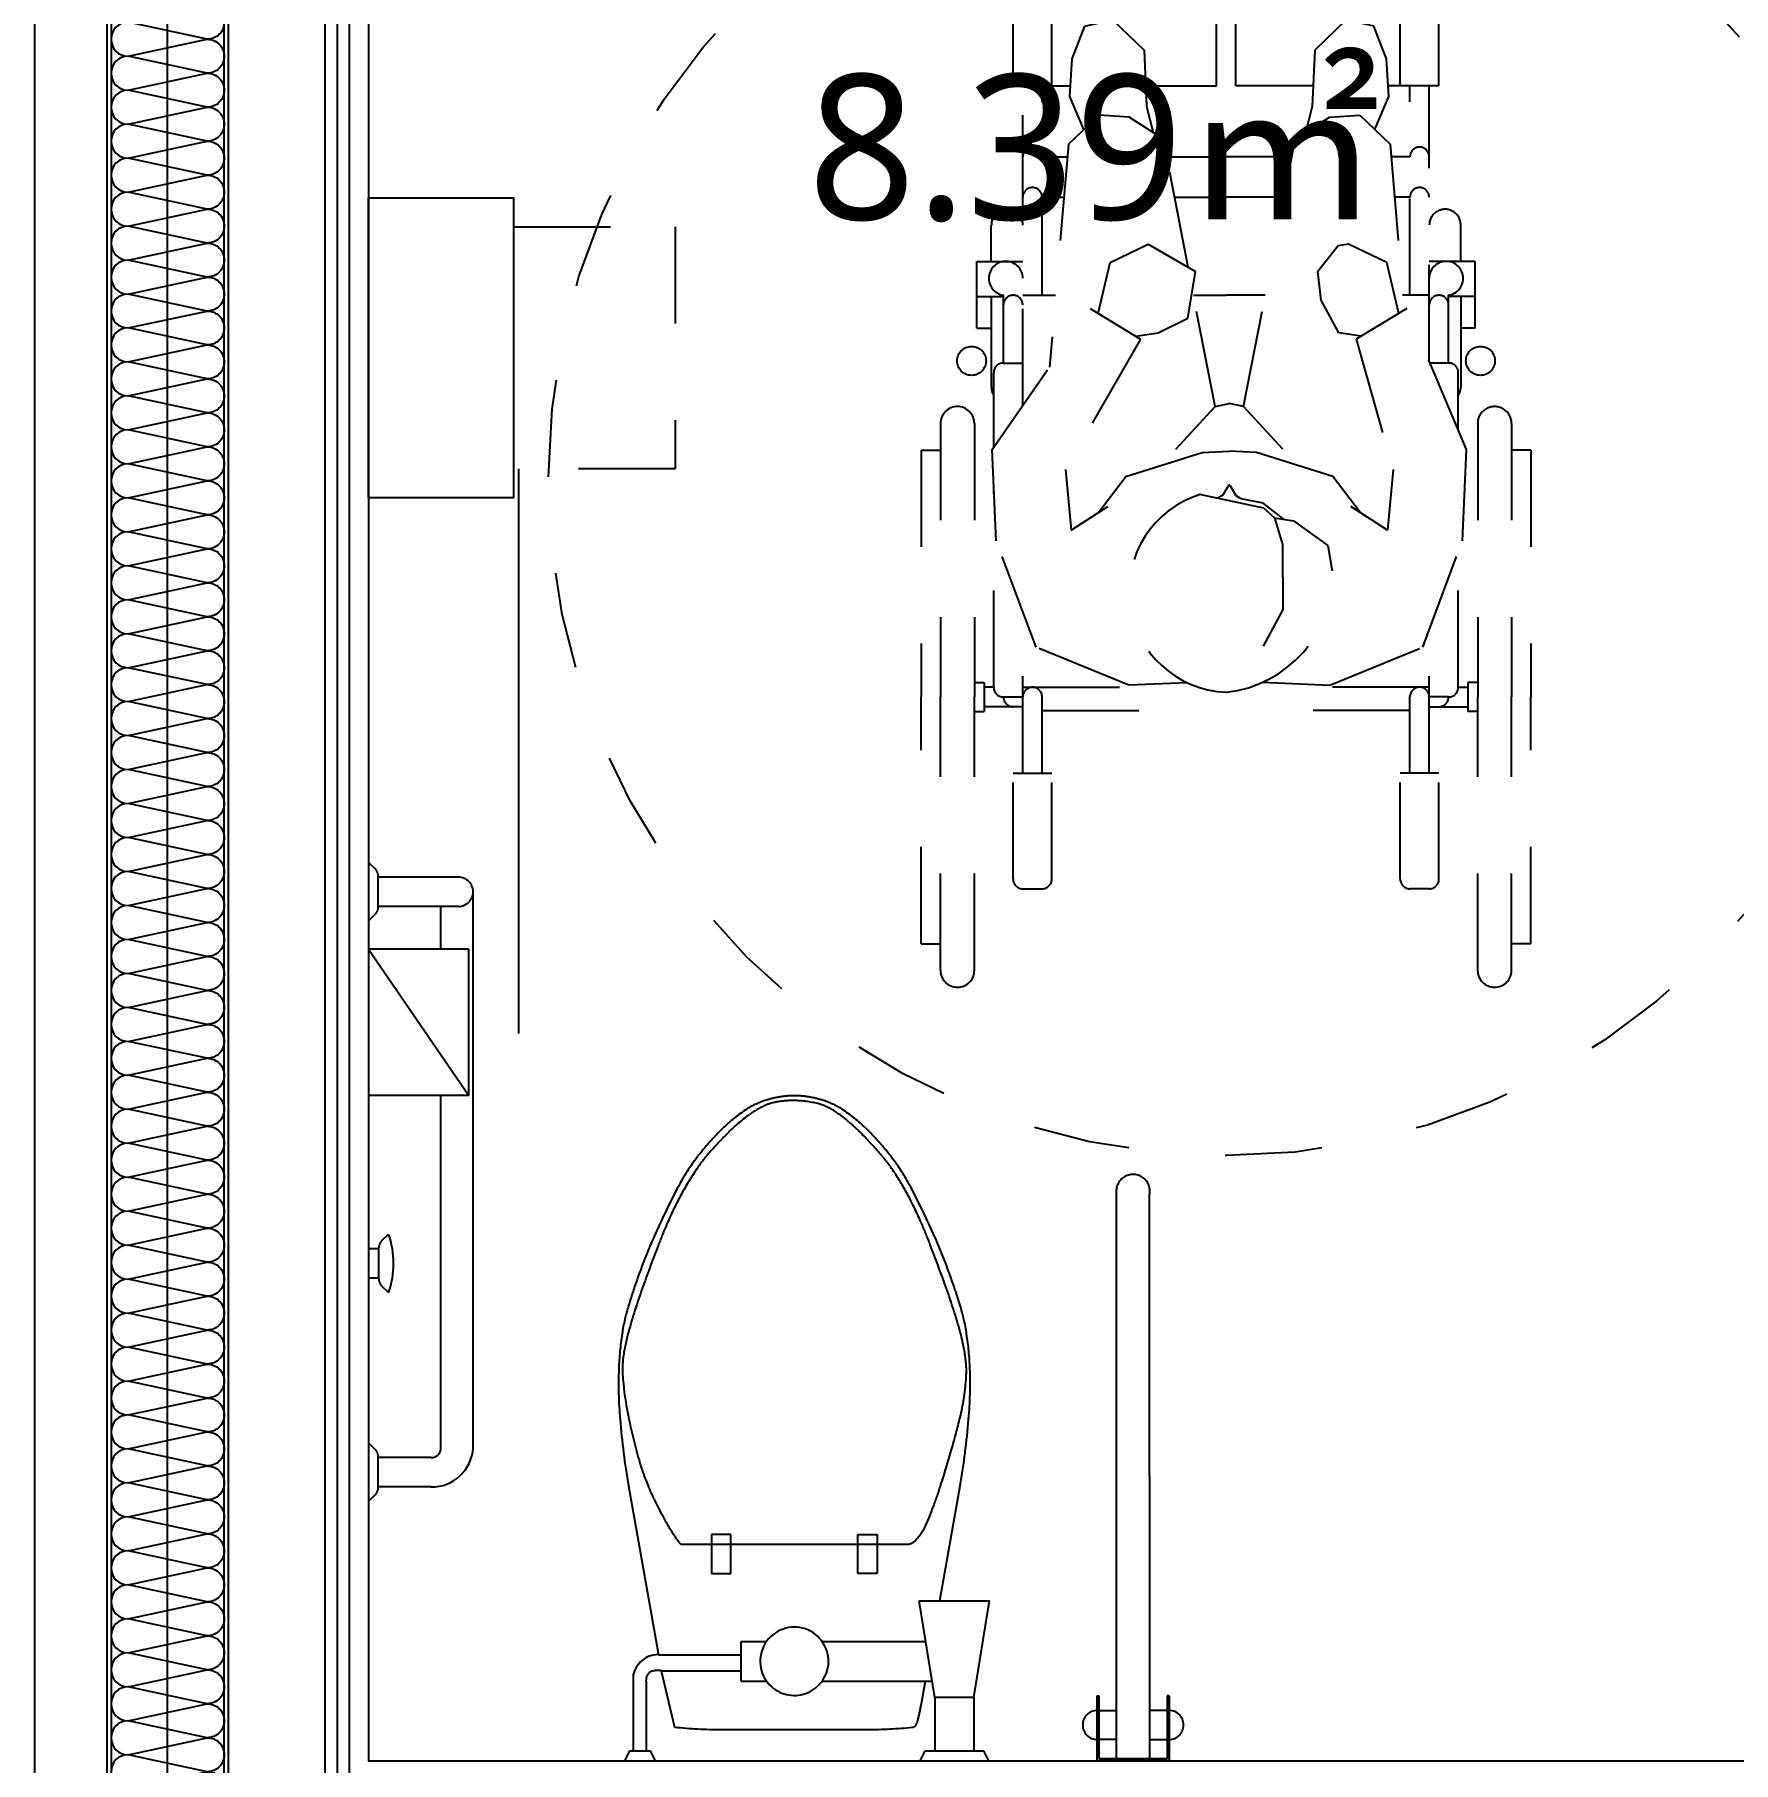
# Model space of a CAD drawing. Header units: millimetres. Extents: x 9 to 147, y 4 to 115.
# Drawn here: x 91 to 92.755, y 61.768 to 63.554 of the extents above; entities that cross this region are included whole.
import ezdxf
from ezdxf.enums import TextEntityAlignment as Align

# ---------------------------------------------------------------- set-up
doc = ezdxf.new("R2010")
doc.units = ezdxf.units.MM
doc.header["$LTSCALE"] = 200
for name, pattern in [('HIDDEN2', [4.7625, 3.175, -1.5875]), ('XR-PLAN$0$CEN-GAUN', [32.2, 30, -1, 0.2, -1]), ('XR-PLAN$0$DASH', [0.35, 0.25, -0.1]), ('XR-PLAN$0$XR-plan$0$XR-plan$0$CEN-AGI', [32.2, 30, -1, 0.2, -1])]:
    doc.linetypes.add(name, pattern=pattern)
for name, color, linetype in [('-C-지하층', 2, 'HIDDEN2'), ('XR-PLAN$0$0-화장실 도기', 252, 'XR-PLAN$0$XR-plan$0$XR-plan$0$CEN-AGI'), ('XR-PLAN$0$01단열재', 252, 'Continuous'), ('XR-PLAN$0$01석고보드', 252, 'Continuous'), ('XR-PLAN$0$A-DOOR', 252, 'XR-PLAN$0$DASH'), ('XR-PLAN$0$A-FLOR-TOIL-SPCL', 252, 'Continuous'), ('XR-PLAN$0$CEN', 252, 'XR-PLAN$0$CEN-GAUN'), ('XR-PLAN$0$ELE-5', 252, 'Continuous'), ('XR-PLAN$0$ELE-6', 252, 'Continuous'), ('XR-PLAN$0$ELE-8', 252, 'Continuous'), ('XR-PLAN$0$HAT-INS', 252, 'Continuous'), ('XR-PLAN$0$Panel', 252, 'Continuous')]:
    doc.layers.add(name, color=color, linetype=linetype)
doc.layers.add('XR-PLAN$0$TXT-1', color=137, linetype='Continuous', plot=False)
doc.styles.add('XR-PLAN$0$스타일1', font='MALGUN_0.TTF')

# ---------------------------------------------------------------- blocks, each defined once
blk = doc.blocks.new('*U105')
at = {"layer": 'XR-PLAN$0$HAT-INS'}
for points in [[(-8191.975315, 0, -0.4142135624), (-8206.975315, 15), (-8191.975315, 85, 1), (-8221.975315, 85), (-8206.975315, 15, -0.4142135624), (-8221.975315, 0, 0.4142135624)], [(-8161.975315, 0, -0.4142135624), (-8176.975315, 15), (-8161.975315, 85, 1), (-8191.975315, 85), (-8176.975315, 15, -0.4142135624), (-8191.975315, 0, 0.4142135624)], [(-8131.975315, 0, -0.4142135624), (-8146.975315, 15), (-8131.975315, 85, 1), (-8161.975315, 85), (-8146.975315, 15, -0.4142135624), (-8161.975315, 0, 0.4142135624)], [(-8101.975315, 0, -0.4142135624), (-8116.975315, 15), (-8101.975315, 85, 1), (-8131.975315, 85), (-8116.975315, 15, -0.4142135624), (-8131.975315, 0, 0.4142135624)], [(-8071.975315, 0, -0.4142135624), (-8086.975315, 15), (-8071.975315, 85, 1), (-8101.975315, 85), (-8086.975315, 15, -0.4142135624), (-8101.975315, 0, 0.4142135624)], [(-8041.975315, 0, -0.4142135624), (-8056.975315, 15), (-8041.975315, 85, 1), (-8071.975315, 85), (-8056.975315, 15, -0.4142135624), (-8071.975315, 0, 0.4142135624)], [(-8011.975315, 0, -0.4142135624), (-8026.975315, 15), (-8011.975315, 85, 1), (-8041.975315, 85), (-8026.975315, 15, -0.4142135624), (-8041.975315, 0, 0.4142135624)], [(-7981.975315, 0, -0.4142135624), (-7996.975315, 15), (-7981.975315, 85, 1), (-8011.975315, 85), (-7996.975315, 15, -0.4142135624), (-8011.975315, 0, 0.4142135624)], [(-7951.975315, 0, -0.4142135624), (-7966.975315, 15), (-7951.975315, 85, 1), (-7981.975315, 85), (-7966.975315, 15, -0.4142135624), (-7981.975315, 0, 0.4142135624)], [(-7921.975315, 0, -0.4142135624), (-7936.975315, 15), (-7921.975315, 85, 1), (-7951.975315, 85), (-7936.975315, 15, -0.4142135624), (-7951.975315, 0, 0.4142135624)], [(-7891.975315, 0, -0.4142135624), (-7906.975315, 15), (-7891.975315, 85, 1), (-7921.975315, 85), (-7906.975315, 15, -0.4142135624), (-7921.975315, 0, 0.4142135624)], [(-7861.975315, 0, -0.4142135624), (-7876.975315, 15), (-7861.975315, 85, 1), (-7891.975315, 85), (-7876.975315, 15, -0.4142135624), (-7891.975315, 0, 0.4142135624)], [(-7831.975315, 0, -0.4142135624), (-7846.975315, 15), (-7831.975315, 85, 1), (-7861.975315, 85), (-7846.975315, 15, -0.4142135624), (-7861.975315, 0, 0.4142135624)], [(-7801.975315, 0, -0.4142135624), (-7816.975315, 15), (-7801.975315, 85, 1), (-7831.975315, 85), (-7816.975315, 15, -0.4142135624), (-7831.975315, 0, 0.4142135624)], [(-7771.975315, 0, -0.4142135624), (-7786.975315, 15), (-7771.975315, 85, 1), (-7801.975315, 85), (-7786.975315, 15, -0.4142135624), (-7801.975315, 0, 0.4142135624)], [(-7741.975315, 0, -0.4142135624), (-7756.975315, 15), (-7741.975315, 85, 1), (-7771.975315, 85), (-7756.975315, 15, -0.4142135624), (-7771.975315, 0, 0.4142135624)], [(-7711.975315, 0, -0.4142135624), (-7726.975315, 15), (-7711.975315, 85, 1), (-7741.975315, 85), (-7726.975315, 15, -0.4142135624), (-7741.975315, 0, 0.4142135624)], [(-7681.975315, 0, -0.4142135624), (-7696.975315, 15), (-7681.975315, 85, 1), (-7711.975315, 85), (-7696.975315, 15, -0.4142135624), (-7711.975315, 0, 0.4142135624)], [(-7651.975315, 0, -0.4142135624), (-7666.975315, 15), (-7651.975315, 85, 1), (-7681.975315, 85), (-7666.975315, 15, -0.4142135624), (-7681.975315, 0, 0.4142135624)], [(-7621.975315, 0, -0.4142135624), (-7636.975315, 15), (-7621.975315, 85, 1), (-7651.975315, 85), (-7636.975315, 15, -0.4142135624), (-7651.975315, 0, 0.4142135624)], [(-7591.975315, 0, -0.4142135624), (-7606.975315, 15), (-7591.975315, 85, 1), (-7621.975315, 85), (-7606.975315, 15, -0.4142135624), (-7621.975315, 0, 0.4142135624)], [(-7561.975315, 0, -0.4142135624), (-7576.975315, 15), (-7561.975315, 85, 1), (-7591.975315, 85), (-7576.975315, 15, -0.4142135624), (-7591.975315, 0, 0.4142135624)], [(-7531.975315, 0, -0.4142135624), (-7546.975315, 15), (-7531.975315, 85, 1), (-7561.975315, 85), (-7546.975315, 15, -0.4142135624), (-7561.975315, 0, 0.4142135624)], [(-7501.975315, 0, -0.4142135624), (-7516.975315, 15), (-7501.975315, 85, 1), (-7531.975315, 85), (-7516.975315, 15, -0.4142135624), (-7531.975315, 0, 0.4142135624)], [(-7471.975315, 0, -0.4142135624), (-7486.975315, 15), (-7471.975315, 85, 1), (-7501.975315, 85), (-7486.975315, 15, -0.4142135624), (-7501.975315, 0, 0.4142135624)], [(-7441.975315, 0, -0.4142135624), (-7456.975315, 15), (-7441.975315, 85, 1), (-7471.975315, 85), (-7456.975315, 15, -0.4142135624), (-7471.975315, 0, 0.4142135624)], [(-7411.975315, 0, -0.4142135624), (-7426.975315, 15), (-7411.975315, 85, 1), (-7441.975315, 85), (-7426.975315, 15, -0.4142135624), (-7441.975315, 0, 0.4142135624)], [(-7381.975315, 0, -0.4142135624), (-7396.975315, 15), (-7381.975315, 85, 1), (-7411.975315, 85), (-7396.975315, 15, -0.4142135624), (-7411.975315, 0, 0.4142135624)], [(-7351.975315, 0, -0.4142135624), (-7366.975315, 15), (-7351.975315, 85, 1), (-7381.975315, 85), (-7366.975315, 15, -0.4142135624), (-7381.975315, 0, 0.4142135624)], [(-7321.975315, 0, -0.4142135624), (-7336.975315, 15), (-7321.975315, 85, 1), (-7351.975315, 85), (-7336.975315, 15, -0.4142135624), (-7351.975315, 0, 0.4142135624)], [(-7291.975315, 0, -0.4142135624), (-7306.975315, 15), (-7291.975315, 85, 1), (-7321.975315, 85), (-7306.975315, 15, -0.4142135624), (-7321.975315, 0, 0.4142135624)], [(-7261.975315, 0, -0.4142135624), (-7276.975315, 15), (-7261.975315, 85, 1), (-7291.975315, 85), (-7276.975315, 15, -0.4142135624), (-7291.975315, 0, 0.4142135624)], [(-7231.975315, 0, -0.4142135624), (-7246.975315, 15), (-7231.975315, 85, 1), (-7261.975315, 85), (-7246.975315, 15, -0.4142135624), (-7261.975315, 0, 0.4142135624)], [(-7201.975315, 0, -0.4142135624), (-7216.975315, 15), (-7201.975315, 85, 1), (-7231.975315, 85), (-7216.975315, 15, -0.4142135624), (-7231.975315, 0, 0.4142135624)], [(-7171.975315, 0, -0.4142135624), (-7186.975315, 15), (-7171.975315, 85, 1), (-7201.975315, 85), (-7186.975315, 15, -0.4142135624), (-7201.975315, 0, 0.4142135624)], [(-7141.975315, 0, -0.4142135624), (-7156.975315, 15), (-7141.975315, 85, 1), (-7171.975315, 85), (-7156.975315, 15, -0.4142135624), (-7171.975315, 0, 0.4142135624)], [(-7111.975315, 0, -0.4142135624), (-7126.975315, 15), (-7111.975315, 85, 1), (-7141.975315, 85), (-7126.975315, 15, -0.4142135624), (-7141.975315, 0, 0.4142135624)], [(-7081.975315, 0, -0.4142135624), (-7096.975315, 15), (-7081.975315, 85, 1), (-7111.975315, 85), (-7096.975315, 15, -0.4142135624), (-7111.975315, 0, 0.4142135624)], [(-7051.975315, 0, -0.4142135624), (-7066.975315, 15), (-7051.975315, 85, 1), (-7081.975315, 85), (-7066.975315, 15, -0.4142135624), (-7081.975315, 0, 0.4142135624)], [(-7021.975315, 0, -0.4142135624), (-7036.975315, 15), (-7021.975315, 85, 1), (-7051.975315, 85), (-7036.975315, 15, -0.4142135624), (-7051.975315, 0, 0.4142135624)], [(-6991.975315, 0, -0.4142135624), (-7006.975315, 15), (-6991.975315, 85, 1), (-7021.975315, 85), (-7006.975315, 15, -0.4142135624), (-7021.975315, 0, 0.4142135624)], [(-6961.975315, 0, -0.4142135624), (-6976.975315, 15), (-6961.975315, 85, 1), (-6991.975315, 85), (-6976.975315, 15, -0.4142135624), (-6991.975315, 0, 0.4142135624)], [(-6931.975315, 0, -0.4142135624), (-6946.975315, 15), (-6931.975315, 85, 1), (-6961.975315, 85), (-6946.975315, 15, -0.4142135624), (-6961.975315, 0, 0.4142135624)], [(-6901.975315, 0, -0.4142135624), (-6916.975315, 15), (-6901.975315, 85, 1), (-6931.975315, 85), (-6916.975315, 15, -0.4142135624), (-6931.975315, 0, 0.4142135624)], [(-6871.975315, 0, -0.4142135624), (-6886.975315, 15), (-6871.975315, 85, 1), (-6901.975315, 85), (-6886.975315, 15, -0.4142135624), (-6901.975315, 0, 0.4142135624)], [(-6841.975315, 0, -0.4142135624), (-6856.975315, 15), (-6841.975315, 85, 1), (-6871.975315, 85), (-6856.975315, 15, -0.4142135624), (-6871.975315, 0, 0.4142135624)], [(-6811.975315, 0, -0.4142135624), (-6826.975315, 15), (-6811.975315, 85, 1), (-6841.975315, 85), (-6826.975315, 15, -0.4142135624), (-6841.975315, 0, 0.4142135624)], [(-6781.975315, 0, -0.4142135624), (-6796.975315, 15), (-6781.975315, 85, 1), (-6811.975315, 85), (-6796.975315, 15, -0.4142135624), (-6811.975315, 0, 0.4142135624)], [(-6751.975315, 0, -0.4142135624), (-6766.975315, 15), (-6751.975315, 85, 1), (-6781.975315, 85), (-6766.975315, 15, -0.4142135624), (-6781.975315, 0, 0.4142135624)], [(-6721.975315, 0, -0.4142135624), (-6736.975315, 15), (-6721.975315, 85, 1), (-6751.975315, 85), (-6736.975315, 15, -0.4142135624), (-6751.975315, 0, 0.4142135624)], [(-6691.975315, 0, -0.4142135624), (-6706.975315, 15), (-6691.975315, 85, 1), (-6721.975315, 85), (-6706.975315, 15, -0.4142135624), (-6721.975315, 0, 0.4142135624)], [(-6661.975315, 0, -0.4142135624), (-6676.975315, 15), (-6661.975315, 85, 1), (-6691.975315, 85), (-6676.975315, 15, -0.4142135624), (-6691.975315, 0, 0.4142135624)]]:
    blk.add_lwpolyline(points, format="xyb", dxfattribs=at)
blk = doc.blocks.new('XR-PLAN$0$화장실 활동공간')
for p, q in [((-1611035.8, 3552583.8, 0), (-1610780.8, 3552583.8, 0)), ((-1611035.8, 3552583.8, 0), (-1611035.8, 3552563.8, 0)), ((-1610525.8, 3552583.8, 0), (-1610780.8, 3552583.8, 0)), ((-1610525.8, 3552583.8, 0), (-1610525.8, 3552563.8, 0)), ((-1611063.3, 3552563.8, 0), (-1610780.8, 3552563.8, 0)), ((-1610498.3, 3552563.8, 0), (-1610780.8, 3552563.8, 0)), ((-1611063.3, 3552528.8, 0), (-1610780.8, 3552528.8, 0)), ((-1610795.8, 3552528.8, 0), (-1610795.8, 3552518.8, 0)), ((-1610765.8, 3552518.8, 0), (-1610795.8, 3552518.8, 0)), ((-1610791, 3552488.8, 0), (-1610791, 3552518.8, 0)), ((-1610498.3, 3552528.8, 0), (-1610780.8, 3552528.8, 0)), ((-1610770.8, 3552508.8, 0), (-1610770.8, 3552518.8, 0)), ((-1610765.8, 3552528.8, 0), (-1610765.8, 3552518.8, 0)), ((-1610399.9, 3552526.3, 0), (-1610330.8, 3552526.3, 0)), ((-1610399.9, 3552526.3, 0), (-1610399.9, 3552511.3, 0)), ((-1610367.2, 3552526.3, 0), (-1610367.2, 3552498.8, 0)), ((-1610330.8, 3552526.3, 0), (-1610330.8, 3552478.8, 0)), ((-1610781, 3552498.8, 0), (-1610780.9, 3552498.8, 0)), ((-1610780.9, 3552498.8, 0), (-1610780.9, 3552478.8, 0)), ((-1610770.9, 3552508.8, 0), (-1610562.3, 3552508.8, 0)), ((-1610729.5, 3552465.1, 0), (-1610619.5, 3552506.3, 0)), ((-1610619.5, 3552506.3, 0), (-1610525.1, 3552510.4, 0)), ((-1610525.1, 3552510.4, 0), (-1610379.5, 3552409.2, 0)), ((-1610522.8, 3552508.8, 0), (-1610445.8, 3552508.8, 0)), ((-1610367.2, 3552511.3, 0), (-1610460.7, 3552511.3, 0)), ((-1610435.8, 3552498.8, 0), (-1610365.6, 3552498.8, 0)), ((-1610435.8, 3552498.8, 0), (-1610435.8, 3552478.8, 0)), ((-1610330.8, 3552511.3, 0), (-1610293.2, 3552511.3, 0)), ((-1610979.1, 3552478.8, 0), (-1610979.1, 3552458.8, 0)), ((-1610969.1, 3552488.8, 0), (-1610859.5, 3552488.8, 0)), ((-1610859.5, 3552488.8, 0), (-1610859.5, 3552448.8, 0)), ((-1610859.5, 3552478.8, 0), (-1610693, 3552478.8, 0)), ((-1610791, 3552478.8, 0), (-1610791, 3552488.8, 0)), ((-1610770.8, 3552478.8, 0), (-1610770.8, 3552297.3, 0)), ((-1610479.7, 3552478.8, 0), (-1610149.4, 3552478.8, 0)), ((-1610365.8, 3552478.8, 0), (-1610365.8, 3552444.9, 0)), ((-1610149.4, 3552488.8, 0), (-1610149.4, 3552429.5, 0)), ((-1610149.4, 3552488.8, 0), (-1610068.3, 3552488.8, 0)), ((-1610068.3, 3552488.8, 0), (-1610068.3, 3552278.8, 0)), ((-1610068.3, 3552478.8, 0), (-1610035.6, 3552478.8, 0)), ((-1610035.6, 3552478.8, 0), (-1610035.6, 3552458.8, 0)), ((-1610768.8, 3552369.2, 0), (-1610729.5, 3552465.1, 0)), ((-1610969.1, 3552448.8, 0), (-1610859.5, 3552448.8, 0)), ((-1610859.5, 3552458.8, 0), (-1610780.8, 3552458.8, 0)), ((-1610794.9, 3552458.8, 0), (-1610794.9, 3552268.8, 0)), ((-1610209.5, 3552431.4, 0), (-1610440.1, 3552451.3, 0)), ((-1610365.8, 3552458.8, 0), (-1610149.4, 3552458.8, 0)), ((-1610264.5, 3552458.8, 0), (-1610264.5, 3552436.1, 0)), ((-1610222.7, 3552458.8, 0), (-1610222.7, 3552432.5, 0)), ((-1610149.4, 3552448.8, 0), (-1610068.3, 3552448.8, 0)), ((-1610068.3, 3552458.8, 0), (-1610035.6, 3552458.8, 0)), ((-1610545.7, 3552434.5, 0), (-1610608.4, 3552428.9, 0)), ((-1610608.4, 3552428.9, 0), (-1610584, 3552391, 0)), ((-1610411.2, 3552357, 0), (-1610545.7, 3552434.5, 0)), ((-1610179.7, 3552400, 0), (-1610209.5, 3552431.4, 0)), ((-1610194.6, 3552415.7, 0), (-1610160.5, 3552430.2, 0)), ((-1610160.5, 3552430.2, 0), (-1610121.5, 3552427.6, 0)), ((-1610121.5, 3552427.6, 0), (-1610087.6, 3552414.6, 0)), ((-1610379.5, 3552409.2, 0), (-1610411.2, 3552357, 0)), ((-1610087.6, 3552414.6, 0), (-1610081.1, 3552386, 0)), ((-1610590.5, 3552401, 0), (-1610553.1, 3552372.2, 0)), ((-1610384.5, 3552401, 0), (-1610332, 3552388.6, 0)), ((-1610181.6, 3552368.7, 0), (-1610179.7, 3552400, 0)), ((-1610553.1, 3552372.2, 0), (-1610528.3, 3552293.4, 0)), ((-1610332, 3552388.6, 0), (-1610313, 3552349.1, 0)), ((-1610081.1, 3552386, 0), (-1610112.4, 3552353.5, 0)), ((-1610766.1, 3552308.9, 0), (-1610768.8, 3552369.2, 0)), ((-1610408.1, 3552362, 0), (-1610404.5, 3552338.9, 0)), ((-1610204.5, 3552333.5, 0), (-1610181.6, 3552368.7, 0)), ((-1610404.5, 3552338.9, 0), (-1610389.5, 3552308.1, 0)), ((-1610313, 3552349.1, 0), (-1610341.3, 3552300.2, 0)), ((-1610170.9, 3552350.9, 0), (-1610197.7, 3552344, 0)), ((-1610112.4, 3552353.5, 0), (-1610170.9, 3552350.9, 0)), ((-1610149.4, 3552351.9, 0), (-1610149.4, 3552278.8, 0)), ((-1610524.8, 3552320.6, 0), (-1610480.6, 3552280.1, 0)), ((-1610336.8, 3552308, 0), (-1610204.5, 3552333.5, 0)), ((-1610264.5, 3552322, 0), (-1610264.5, 3552268.8, 0)), ((-1610222.7, 3552330, 0), (-1610222.7, 3552268.8, 0)), ((-1610480.6, 3552280.1, 0), (-1610360.6, 3552303.4, 0)), ((-1610389.5, 3552308.1, 0), (-1610341.3, 3552300.2, 0)), ((-1610365.8, 3552302.4, 0), (-1610365.8, 3552268.8, 0)), ((-1610571.6, 3552294.9, 0), (-1610585.5, 3552230, 0)), ((-1610528.3, 3552293.4, 0), (-1610526.8, 3552265.4, 0)), ((-1610794.9, 3552078.8, 0), (-1610794.9, 3552268.8, 0)), ((-1610572.6, 3552272.5, 0), (-1610575.3, 3552277.7, 0)), ((-1610562, 3552264.7, 0), (-1610572.8, 3552258.5, 0)), ((-1610561.9, 3552266, 0), (-1610572.6, 3552272.5, 0)), ((-1610562, 3552264.7, 0), (-1610561.9, 3552266, 0)), ((-1610528.3, 3552237.3, 0), (-1610526.8, 3552265.4, 0)), ((-1610480.6, 3552280.1, 0), (-1610477.7, 3552265.4, 0)), ((-1610480.6, 3552250.6, 0), (-1610477.7, 3552265.4, 0)), ((-1610365.8, 3552228.4, 0), (-1610365.8, 3552268.8, 0)), ((-1610264.5, 3552208.8, 0), (-1610264.5, 3552268.8, 0)), ((-1610222.7, 3552200.7, 0), (-1610222.7, 3552268.8, 0)), ((-1610149.4, 3552278.8, 0), (-1610068.3, 3552278.8, 0)), ((-1610575.7, 3552253.5, 0), (-1610580.3, 3552230.7, 0)), ((-1610572.8, 3552258.5, 0), (-1610575.7, 3552253.5, 0)), ((-1610524.8, 3552210.1, 0), (-1610480.6, 3552250.6, 0)), ((-1610480.6, 3552250.6, 0), (-1610204.5, 3552197.2, 0)), ((-1610149.4, 3552178.8, 0), (-1610149.4, 3552258.8, 0)), ((-1610149.4, 3552258.8, 0), (-1610068.3, 3552258.8, 0)), ((-1610068.3, 3552048.8, 0), (-1610068.3, 3552258.8, 0)), ((-1610770.8, 3552058.8, 0), (-1610770.8, 3552244.1, 0)), ((-1610765.7, 3552231, 0), (-1610768.8, 3552161.5, 0)), ((-1610690.6, 3552210, 0), (-1610728.5, 3552230.3, 0)), ((-1610597.5, 3552208.6, 0), (-1610580.3, 3552230.7, 0)), ((-1610585.5, 3552230, 0), (-1610595.8, 3552218.8, 0)), ((-1610553.1, 3552158.5, 0), (-1610528.3, 3552237.3, 0)), ((-1610595.8, 3552218.8, 0), (-1610623.2, 3552210.4, 0)), ((-1610595.8, 3552218.8, 0), (-1610598.8, 3552199.2, 0)), ((-1610623.2, 3552210.4, 0), (-1610690.6, 3552210, 0)), ((-1610598.8, 3552199.2, 0), (-1610624.5, 3552163.6, 0)), ((-1610204.5, 3552197.2, 0), (-1610181.6, 3552162, 0)), ((-1610170.9, 3552179.8, 0), (-1610197.7, 3552186.7, 0)), ((-1610112.4, 3552177.2, 0), (-1610170.9, 3552179.8, 0)), ((-1610081.1, 3552144.7, 0), (-1610112.4, 3552177.2, 0)), ((-1610768.8, 3552161.5, 0), (-1610729.5, 3552065.6, 0)), ((-1610624.5, 3552163.6, 0), (-1610650.4, 3552159.1, 0)), ((-1610590.5, 3552129.7, 0), (-1610553.1, 3552158.5, 0)), ((-1610404.5, 3552152.3, 0), (-1610371, 3552170.6, 0)), ((-1610371, 3552170.6, 0), (-1610341.1, 3552174.1, 0)), ((-1610314.8, 3552153, 0), (-1610341.1, 3552174.1, 0)), ((-1610181.6, 3552162, 0), (-1610179.7, 3552130.7, 0)), ((-1610608.4, 3552101.8, 0), (-1610584, 3552139.7, 0)), ((-1610408.1, 3552129.2, 0), (-1610404.5, 3552152.3, 0)), ((-1610332, 3552102.6, 0), (-1610313, 3552142.1, 0)), ((-1610313, 3552142.1, 0), (-1610314.8, 3552153, 0)), ((-1610087.6, 3552116.1, 0), (-1610081.1, 3552144.7, 0)), ((-1610411.2, 3552134.2, 0), (-1610545.7, 3552096.2, 0)), ((-1610379.5, 3552082, 0), (-1610411.2, 3552134.2, 0)), ((-1610179.7, 3552130.7, 0), (-1610209.5, 3552099.3, 0)), ((-1610194.6, 3552115, 0), (-1610160.5, 3552100.5, 0)), ((-1610121.5, 3552103.1, 0), (-1610087.6, 3552116.1, 0)), ((-1610969.1, 3552088.8, 0), (-1610859.5, 3552088.8, 0)), ((-1610859.5, 3552048.8, 0), (-1610859.5, 3552088.8, 0)), ((-1610609.8, 3552101.9, 0), (-1610610, 3552102, 0)), ((-1610545.7, 3552096.2, 0), (-1610608.4, 3552101.8, 0)), ((-1610384.5, 3552090.2, 0), (-1610332, 3552102.6, 0)), ((-1610209.5, 3552099.3, 0), (-1610381.3, 3552085, 0)), ((-1610365.8, 3552058.8, 0), (-1610365.8, 3552086.3, 0)), ((-1610264.5, 3552078.8, 0), (-1610264.5, 3552094.7, 0)), ((-1610222.7, 3552078.8, 0), (-1610222.7, 3552098.2, 0)), ((-1610160.5, 3552100.5, 0), (-1610121.5, 3552103.1, 0)), ((-1610149.4, 3552048.8, 0), (-1610149.4, 3552101.3, 0)), ((-1610149.4, 3552088.8, 0), (-1610068.3, 3552088.8, 0)), ((-1610979.1, 3552058.8, 0), (-1610979.1, 3552078.8, 0)), ((-1610859.5, 3552078.8, 0), (-1610780.8, 3552078.8, 0)), ((-1610525.1, 3552020.3, 0), (-1610379.5, 3552082, 0)), ((-1610365.8, 3552078.8, 0), (-1610149.4, 3552078.8, 0)), ((-1610068.3, 3552078.8, 0), (-1610035.6, 3552078.8, 0)), ((-1610035.6, 3552058.8, 0), (-1610035.6, 3552078.8, 0)), ((-1610859.5, 3552058.8, 0), (-1610711.4, 3552058.8, 0)), ((-1610791, 3552058.8, 0), (-1610791, 3552048.8, 0)), ((-1610780.9, 3552038.8, 0), (-1610780.9, 3552058.8, 0)), ((-1610729.5, 3552065.6, 0), (-1610619.5, 3552024.4, 0)), ((-1610435.8, 3552038.8, 0), (-1610435.8, 3552058.8, 0)), ((-1610434.3, 3552058.8, 0), (-1610149.4, 3552058.8, 0)), ((-1610330.8, 3552011.3, 0), (-1610330.8, 3552058.8, 0)), ((-1610068.3, 3552058.8, 0), (-1610035.6, 3552058.8, 0)), ((-1610969.1, 3552048.8, 0), (-1610859.5, 3552048.8, 0)), ((-1610791, 3552048.8, 0), (-1610791, 3552018.8, 0)), ((-1610781, 3552038.8, 0), (-1610780.9, 3552038.8, 0)), ((-1610435.8, 3552038.8, 0), (-1610365.6, 3552038.8, 0)), ((-1610367.2, 3552011.3, 0), (-1610367.2, 3552038.8, 0)), ((-1610149.4, 3552048.8, 0), (-1610068.3, 3552048.8, 0)), ((-1610765.8, 3552018.8, 0), (-1610795.8, 3552018.8, 0)), ((-1610795.8, 3552008.8, 0), (-1610795.8, 3552018.8, 0)), ((-1610770.9, 3552028.8, 0), (-1610631.2, 3552028.8, 0)), ((-1610770.8, 3552028.8, 0), (-1610770.8, 3552018.8, 0)), ((-1610765.8, 3552008.8, 0), (-1610765.8, 3552018.8, 0)), ((-1610619.5, 3552024.4, 0), (-1610525.1, 3552020.3, 0)), ((-1610505.1, 3552028.8, 0), (-1610445.8, 3552028.8, 0)), ((-1610367.2, 3552026.3, 0), (-1610460.7, 3552026.3, 0)), ((-1610399.9, 3552011.3, 0), (-1610399.9, 3552026.3, 0)), ((-1610330.8, 3552026.3, 0), (-1610293.2, 3552026.3, 0)), ((-1611063.3, 3552008.8, 0), (-1610780.8, 3552008.8, 0)), ((-1610498.3, 3552008.8, 0), (-1610780.8, 3552008.8, 0)), ((-1610399.9, 3552011.3, 0), (-1610330.8, 3552011.3, 0)), ((-1611063.3, 3551973.8, 0), (-1610780.8, 3551973.8, 0)), ((-1611035.8, 3551953.8, 0), (-1611035.8, 3551973.8, 0)), ((-1610498.3, 3551973.8, 0), (-1610780.8, 3551973.8, 0)), ((-1610525.8, 3551953.8, 0), (-1610525.8, 3551973.8, 0)), ((-1611035.8, 3551953.8, 0), (-1610780.8, 3551953.8, 0)), ((-1610525.8, 3551953.8, 0), (-1610780.8, 3551953.8, 0))]:
    blk.add_line(p, q)
at = {"ltscale": 2}
blk.add_circle((-1610554.7, 3552268.8, 0), 700, dxfattribs=at)
for centre, major_axis, start_param, end_param in [((-1611063.3, 3552546.3, 0), (-12.4, 12.4), -0.785398, 2.356194), ((-1610498.3, 3552546.3, 0), (12.4, 12.4), 3.926991, 7.068583), ((-1610433.6, 3552531.7, 0), (-10.6, 10.6), 0.785398, 7.068583), ((-1610348.3, 3552496.3, 0), (12.4, 12.4), 3.926991, 8.496032), ((-1610781, 3552488.8, 0), (-7.07, 7.07), -0.785398, 0.785398), ((-1610770.9, 3552498.8, 0), (-7.07, 7.07), -0.785398, 0.785398), ((-1610460.7, 3552495, 0), (-11.5, 11.5), -0.785398, -0.223328), ((-1610445.8, 3552498.8, 0), (7.07, 7.07), 5.497787, 7.068583), ((-1610375.8, 3552488.8, 0), (-7.07, 7.07), 2.356194, 5.497787), ((-1610293.2, 3552495, 0), (-11.5, 11.5), 2.356194, 5.497787), ((-1610969.1, 3552478.8, 0), (-7.07, 7.07), -0.785398, 0.785398), ((-1610780.8, 3552468.8, 0), (7.07, 7.07), 3.926991, 7.068583), ((-1610264.5, 3552468.8, 0), (-7.07, 7.07), 2.356194, 5.497787), ((-1610222.7, 3552468.8, 0), (-7.07, 7.07), 2.356194, 5.497787), ((-1610969.1, 3552458.8, 0), (-7.07, 7.07), 0.785398, 2.356194), ((-1610671.5, 3552264.6, 0), (-73.9, 73.9), 4.221602, 7.028174), ((-1610654.2, 3552281.5, 0), (86.6, 86.6), 2.460141, 3.957946), ((-1610969.1, 3552078.8, 0), (-7.07, 7.07), -0.785398, 0.785398), ((-1610780.8, 3552068.8, 0), (7.07, 7.07), 3.926991, 7.068583), ((-1610264.5, 3552068.8, 0), (-7.07, 7.07), 2.356194, 5.497787), ((-1610222.7, 3552068.8, 0), (-7.07, 7.07), 2.356194, 5.497787), ((-1610969.1, 3552058.8, 0), (-7.07, 7.07), 0.785398, 2.356194), ((-1610375.8, 3552048.8, 0), (-7.07, 7.07), 2.356194, 5.497787), ((-1610348.3, 3552041.3, 0), (-12.4, 12.4), 0.928746, 5.497787), ((-1610293.2, 3552042.5, 0), (-11.5, 11.5), 2.356194, 5.497787), ((-1610781, 3552048.8, 0), (-7.07, 7.07), 0.785398, 2.356194), ((-1610770.9, 3552038.8, 0), (-7.07, 7.07), 0.785398, 2.356194), ((-1610445.8, 3552038.8, 0), (-7.07, 7.07), 2.356194, 3.926991), ((-1610460.7, 3552042.5, 0), (11.5, 11.5), 3.364921, 3.926991), ((-1610433.6, 3552005.9, 0), (-10.6, 10.6), 0.785398, 7.068583), ((-1611063.3, 3551991.3, 0), (-12.4, 12.4), -0.785398, 2.356194), ((-1610498.3, 3551991.3, 0), (-12.4, 12.4), 2.356194, 5.497787)]:
    blk.add_ellipse(centre, major_axis=major_axis, ratio=1, start_param=start_param, end_param=end_param)
blk = doc.blocks.new('XR-PLAN$0$장애화장실 04.26')
at = {"layer": 'XR-PLAN$0$0-화장실 도기'}
for p, q in [((-522.9, -3533.9), (-530, -3526.8)), ((-519.9, -3573), (-519.9, -3541)), ((-437, -3542.1), (-519.9, -3542.1)), ((-421.9, -4131.8), (-421.9, -3557.2)), ((-522.9, -3580.1), (-530, -3587.2)), ((-437, -3572.3), (-519.9, -3572.3)), ((-455.1, -3616.4), (-455.1, -3572.3)), ((-530, -3616.4), (-426.2, -3767.6)), ((-426.2, -3616.4), (-530, -3616.4)), ((-426.2, -3767.6), (-426.2, -3616.4)), ((-426.2, -3767.6), (-530, -3767.6)), ((-455.1, -4131.8), (-455.1, -3767.6)), ((243, -4453), (242.8, -3869.3)), ((277.3, -4453), (277.1, -3869.3)), ((-519.4, -3926.2), (-530, -3926.2)), ((-519.4, -3957.1), (-519.4, -3925.2)), ((-516.4, -3918), (-509.3, -3910.9)), ((-519.4, -3956.5), (-530, -3956.5)), ((-516.4, -3964.2), (-509.3, -3971.4)), ((-522.9, -4133.7), (-530, -4126.6)), ((-519.9, -4172.8), (-519.9, -4140.8)), ((-465.2, -4141.9), (-519.9, -4141.9)), ((-465.2, -4172.1), (-519.9, -4172.1)), ((-522.9, -4179.9), (-530, -4187)), ((-155.5, -4221.3), (-175.6, -4221.3)), ((-175.6, -4221.3), (-175.6, -4261.6)), ((-155.5, -4261.6), (-155.5, -4221.3)), ((-24.5, -4221.3), (-4.4, -4221.3)), ((-24.5, -4261.6), (-24.5, -4221.3)), ((-4.4, -4221.3), (-4.4, -4261.6)), ((-175.6, -4261.6), (-155.5, -4261.6)), ((-4.4, -4261.6), (-24.5, -4261.6)), ((55.3, -4389.6), (39, -4289.9)), ((39, -4289.9), (111.8, -4289.9)), ((95.6, -4389.6), (111.8, -4289.9)), ((-145.1, -4331.8), (-118.7, -4331.8)), ((-145.1, -4372.9), (-145.1, -4331.8)), ((-61.3, -4331.8), (45.9, -4331.8)), ((-230.5, -4345.6), (-145.1, -4345.6)), ((-256.5, -4366.4), (-256.5, -4444.9)), ((-243.1, -4373.9), (-243.1, -4444.9)), ((-227.5, -4362.1), (-145.1, -4362.1)), ((-227.5, -4362.1), (-213.7, -4420.3)), ((-145.1, -4372.9), (-118.6, -4372.9)), ((-61.4, -4372.9), (52.5, -4372.9)), ((95.6, -4389.6), (55, -4389.6)), ((55.1, -4389.6), (55.1, -4444.9)), ((95.4, -4389.6), (95.4, -4444.9)), ((222.9, -4388.1), (224.9, -4388.1)), ((297.2, -4388.1), (295.2, -4388.1)), ((-265, -4455), (-259.9, -4444.9)), ((-259.9, -4444.9), (-238.9, -4444.9)), ((-238.9, -4444.9), (-233.9, -4455)), ((40, -4455), (45, -4444.9)), ((45, -4444.9), (105.5, -4444.9)), ((105.5, -4444.9), (110.5, -4455))]:
    blk.add_line(p, q, dxfattribs=at)
for points in [[(-90, -3767.9, 0.041311), (-104.5, -3769.1, 0.037226), (-120.2, -3772.9, 0.068612), (-140.7, -3782.8, 0.04843), (-165.6, -3803.2, 0.036447), (-191.9, -3833.4, 0.040875), (-210.9, -3863.6, 0.015468), (-234.9, -3913.4, 0.019426), (-251.2, -3954.3, 0.004694), (-257.4, -3972.3, 0.006976), (-261.3, -3984.5, 0.035314), (-268, -4014, 0.029565), (-271.4, -4050, 0.0294), (-270.1, -4102.2, 0.022182), (-261.3, -4170.9), (-230.5, -4345.6)], [(60.3, -4289.9), (81.3, -4170.9, 0.022182), (90.1, -4102.2, 0.0294), (91.4, -4050, 0.029565), (88, -4014, 0.035314), (81.3, -3984.5, 0.006976), (77.4, -3972.3, 0.004694), (71.2, -3954.3, 0.019426), (54.9, -3913.4, 0.015468), (30.9, -3863.6, 0.040875), (11.9, -3833.4, 0.036447), (-14.4, -3803.2, 0.04843), (-39.3, -3782.8, 0.068612), (-59.8, -3772.9, 0.037226), (-75.5, -3769.1, 0.041311), (-90, -3767.9)], [(-213.7, -4420.3, 0.025867), (-165.6, -4422.8), (-90, -4422.8), (-14.4, -4422.8, 0.024922), (31.9, -4420.5, 0.25497), (35.9, -4417.8, 0.056948), (37.6, -4413.5, 0.016043), (41, -4397.6), (45.5, -4372.9)]]:
    blk.add_lwpolyline(points, format="xyb", dxfattribs=at)
blk.add_lwpolyline([(-90, -3772.9, 0.044905), (-108, -3774.3, 0.063275), (-120.2, -3778, 0.056457), (-138, -3788.4, 0.038661), (-160.5, -3808.2, 0.016027), (-180.7, -3830.2, 0.028675), (-190.8, -3843.5, 0.023657), (-206.7, -3869.7, 0.022415), (-221, -3898.9, 0.010632), (-230.5, -3922.1, 0.00591), (-246.2, -3964.4, 0.01631), (-260.6, -4009.2, 0.029266), (-266.3, -4034.9, 0.059581), (-267.3, -4057.8, 0.031679), (-261.3, -4100.4, 0.018716), (-250.5, -4144.3, 0.029941), (-241.1, -4170.9, 0.016406), (-232.8, -4189.1, 0.013101), (-221, -4211.2, 0.031874), (-208.7, -4229.9, 0.236068), (-205.9, -4231.4), (-90, -4231.4), (25.9, -4231.4, 0.198912), (34.7, -4227.7, 0.091569), (46, -4211.2, 0.015343), (52.9, -4194.5, 0.011028), (61.1, -4170.9, 0.00909), (72.5, -4133.6, 0.010307), (81.3, -4100.4, 0.040097), (87.4, -4061.4, 0.059581), (86.3, -4034.9, 0.029266), (80.6, -4009.2, 0.01631), (66.2, -3964.4, 0.00591), (50.5, -3922.1, 0.010632), (41, -3898.9, 0.022415), (25.8, -3867.8, 0.027113), (10.8, -3843.5, 0.025219), (0.1, -3829.7, 0.015085), (-19.5, -3808.2, 0.026781), (-35.1, -3793.7, 0.03156), (-49.7, -3783, 0.081068), (-65.7, -3776.1, 0.057721)], format="xyb", close=True, dxfattribs=at)
for points in [[(-227.5, -4362.1), (-227.5, -4362.1)], [(297.2, -4388.1), (297.2, -4455), (222.9, -4455), (222.9, -4388.1)], [(295.2, -4388.1), (295.2, -4453), (224.9, -4453), (224.9, -4388.1)], [(224.9, -4403.1), (242.9, -4403.1)], [(295.2, -4403.1), (277.2, -4403.1)], [(242.9, -4433.1), (224.9, -4433.1)], [(277.2, -4433.1), (295.2, -4433.1)]]:
    blk.add_lwpolyline(points, dxfattribs=at)
for centre, radius, start, end in [((-530, -3541), 10.1, 0, 45), ((-437, -3557.2), 15.1, 270, 90), ((-530, -3573), 10.1, 315, 0), ((260, -3866.6), 17.4, 350.8038, 189.1962), ((260, -3866.6), 17.4, 350.8038, 189.1962), ((-509.3, -3925.2), 10.1, 135, 180), ((-592.3, -3941.1), 88.3, 339.9867, 20.0133), ((-509.3, -3957.1), 10.1, 180, 225), ((-530, -4140.8), 10.1, 0, 45), ((-464.8, -4129.2), 43, 269.4317, 356.4581), ((-465.2, -4131.8), 10.1, 270, 0), ((-530, -4172.8), 10.1, 315, 0), ((-90, -4352.3), 35.3, 325.1501, 196.2602), ((-230.4, -4372), 26.6, 90.3268, 167.9562), ((-231.9, -4372.1), 11.4, 130.3636, 189.3039), ((-231.1, -4383), 21.2, 80.3133, 112.6018), ((-90, -4352.3), 35.3, 196.2602, 325.1501), ((222.9, -4418.1), 15, 90, 270), ((297.2, -4418.1), 15, 270, 90)]:
    blk.add_arc(centre, radius, start, end, dxfattribs=at)
at = {"layer": 'XR-PLAN$0$01석고보드'}
for points in [[(-75, -725), (-575, -725), (-575, -4500), (1125, -4500), (1125, -3975), (2025, -3975), (2025, -2475), (1125, -2475), (1125, -725), (1005, -725)], [(-85.8, -737.5), (-562.5, -737.5), (-562.5, -4487.5), (1112.5, -4487.5), (1112.5, -3962.5), (2012.5, -3962.5), (2012.5, -2487.5), (1112.5, -2487.5), (1112.5, -737.5), (1015.8, -737.5)], [(-75, -743.8), (-75, -750), (-550, -750), (-550, -4475), (1100, -4475), (1100, -3950), (2000, -3950), (2000, -2500), (1100, -2500), (1100, -750), (1005, -750), (1005, -743.8)]]:
    blk.add_lwpolyline(points, dxfattribs=at)
at = {"layer": 'XR-PLAN$0$A-DOOR'}
blk.add_lwpolyline([(-380, -2870), (-213, -2870), (-213, -3120), (-380, -3120)], dxfattribs=at)
at = {"layer": 'XR-PLAN$0$A-FLOR-TOIL-SPCL'}
blk.add_lwpolyline([(-530, -3150), (-530, -2840), (-380, -2840), (-380, -3150)], close=True, dxfattribs=at)
at = {"layer": 'XR-PLAN$0$ELE-5'}
blk.add_lwpolyline([(-55, -743.8), (-55, -770), (-530, -770), (-530, -4455), (1080, -4455), (1080, -3930), (1980, -3930), (1980, -2520), (1080, -2520), (1080, -770), (985, -770), (985, -743.8)], dxfattribs=at)
at = {"layer": 'XR-PLAN$0$ELE-8'}
blk.add_lwpolyline([(-75, -625), (-675, -625), (-675, -4600), (1225, -4600), (1225, -4075), (2025, -4075)], dxfattribs=at)
at = {"layer": 'XR-PLAN$0$A-DOOR', "rotation": 90}
blk.add_blockref('XR-PLAN$0$화장실 활동공간', (3552624.8, 1607425, 0), dxfattribs=at)

msp = doc.modelspace()

# ---------------------------------------------------------------- linework, layer by layer
at = {"layer": '-C-지하층'}
msp.add_lwpolyline([(91, 64.125), (91, 61.55), (95.475, 61.55), (95.475, 42.6), (99.925, 42.605), (99.925, 64.125)], close=True, dxfattribs=at)
at = {"layer": 'XR-PLAN$0$01단열재'}
msp.add_line((91.5, 63.105), (91.5, 62.5213), dxfattribs=at)
at = {"layer": 'XR-PLAN$0$CEN'}
msp.add_line((91.1375, 61), (91.1375, 67.3), dxfattribs=at)
at = {"layer": 'XR-PLAN$0$ELE-6'}
msp.add_lwpolyline([(91.2, 61), (91.075, 61), (91.075, 67.3), (91.2, 67.3), (91.2, 61)], dxfattribs=at)
at = {"layer": 'XR-PLAN$0$Panel'}
msp.add_lwpolyline([(91.1375, 61), (91.1375, 61.004), (91.196, 61.004), (91.196, 67.296), (91.079, 67.296), (91.079, 61.004), (91.1375, 61.004), (91.1375, 61)], dxfattribs=at)

# ---------------------------------------------------------------- block references
at = {"xscale": 0.001, "yscale": 0.001, "zscale": 0.001}
msp.add_blockref('XR-PLAN$0$장애화장실 04.26', (91.875, 66.225), dxfattribs=at)
at = {"layer": 'XR-PLAN$0$HAT-INS', "xscale": 0.00117, "yscale": 0.00117, "zscale": 0.00117, "rotation": 90}
msp.add_blockref('*U105', (91.196, 71.3608), dxfattribs=at)

# ---------------------------------------------------------------- texts
at = {"layer": 'XR-PLAN$0$TXT-1', "style": 'XR-PLAN$0$스타일1'}
msp.add_text('8.39㎡', height=0.15, dxfattribs=at).set_placement((92.095, 63.4375), align=Align.MIDDLE_CENTER)

doc.saveas('drawing.dxf')
